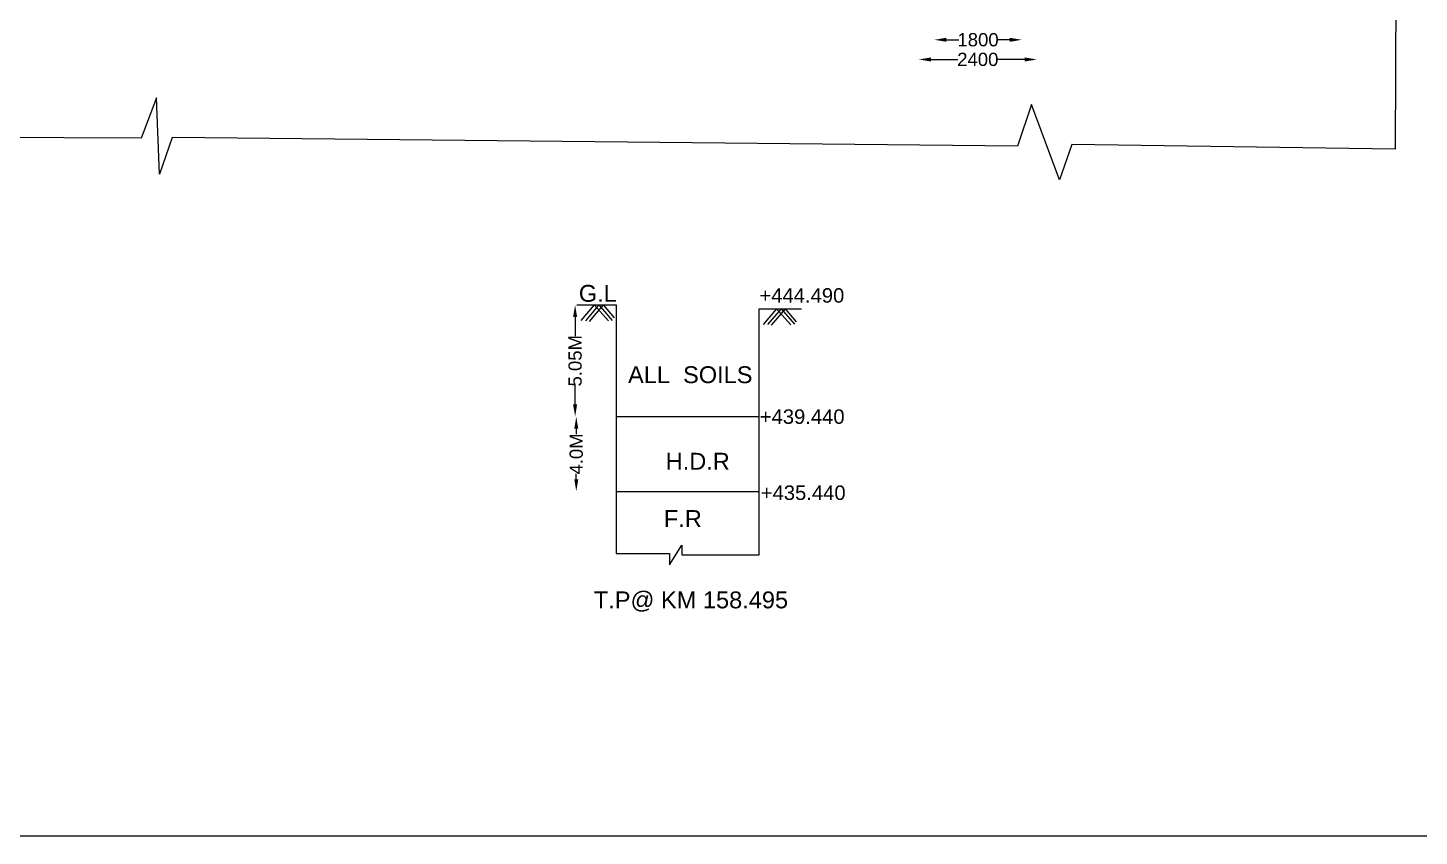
# Model space of a CAD drawing. Header units: millimetres. Extents: x 980 to 97004, y 2189 to 66609.
# Drawn here: x 49971 to 78830, y 2189 to 18957 of the extents above; entities that cross this region are included whole.
import ezdxf

# ---------------------------------------------------------------- set-up
doc = ezdxf.new("R2010")
doc.units = ezdxf.units.MM
doc.header["$MEASUREMENT"] = 0
for name, color, linetype in [('DIM', 7, 'Continuous'), ('DWG', 7, 'Continuous'), ('TEXT', 7, 'Continuous')]:
    doc.layers.add(name, color=color, linetype=linetype)
doc.styles.get("Standard").update_dxf_attribs({"font": 'arial.ttf'})
doc.dimstyles.new('Civil', dxfattribs={"dimtxt": 275, "dimasz": 250, "dimexe": 0.1, "dimexo": 0.0625, "dimgap": 0.09, "dimtad": 0, "dimdec": 0, "dimzin": 12, "dimdsep": 46, "dimtxsty": 'Standard', "dimcen": 0.1, "dimse1": 1, "dimse2": 1, "dimadec": 0, "dimazin": 2, "dimtfac": 1, "dimtdec": 0, "dimtofl": 0, "dimtmove": 0, "dimatfit": 3, "dimfxl": 1, "dimfrac": 1, "dimtolj": 1, "dimtzin": 0, "dimarcsym": 0})

# ---------------------------------------------------------------- blocks, each defined once
blk = doc.blocks.new('*D146')
at = {"layer": 'Defpoints', "color": 0, "transparency": 16777216}
for p in [(68452, 18346), (70897, 18346), (70897, 18301)]:
    blk.add_point(p, dxfattribs=at)
at = {"layer": 'DIM', "color": 0, "lineweight": -2, "transparency": 16777216}
for p, q in [((68702, 18301), (69262, 18301)), ((70647, 18301), (70087, 18301))]:
    blk.add_line(p, q, dxfattribs=at)
at = {"layer": 'DIM', "color": 0, "transparency": 16777216}
for points in [[(68702, 18343), (68702, 18259), (68452, 18301)], [(70647, 18343), (70647, 18259), (70897, 18301)]]:
    blk.add_solid(points, dxfattribs=at)
at = {"layer": 'DIM', "color": 0, "transparency": 16777216, "insert": (69675, 18301), "char_height": 275, "attachment_point": 5}
blk.add_mtext('\\A1;2400', dxfattribs=at)
blk = doc.blocks.new('*D147')
at = {"layer": 'Defpoints', "color": 0, "transparency": 16777216}
for p in [(68775, 18698), (70585, 18709), (70585, 18698)]:
    blk.add_point(p, dxfattribs=at)
at = {"layer": 'DIM', "color": 0, "lineweight": -2, "transparency": 16777216}
for p, q in [((69025, 18709), (69283, 18709)), ((70335, 18709), (70077, 18709))]:
    blk.add_line(p, q, dxfattribs=at)
at = {"layer": 'DIM', "color": 0, "transparency": 16777216}
for points in [[(69025, 18751), (69025, 18667), (68775, 18709)], [(70335, 18751), (70335, 18667), (70585, 18709)]]:
    blk.add_solid(points, dxfattribs=at)
at = {"layer": 'DIM', "color": 0, "transparency": 16777216, "insert": (69680, 18709), "char_height": 275, "attachment_point": 5}
blk.add_mtext('\\A1;1800', dxfattribs=at)
blk = doc.blocks.new('*D183')
at = {"layer": 'Defpoints', "color": 0, "transparency": 16777216}
for p in [(62177, 13208), (61323, 10894), (62177, 10894)]:
    blk.add_point(p, dxfattribs=at)
at = {"layer": 'DIM', "color": 0, "lineweight": -2, "transparency": 16777216}
for p, q in [((61323, 12958), (61323, 12562)), ((61323, 11144), (61323, 11539))]:
    blk.add_line(p, q, dxfattribs=at)
at = {"layer": 'DIM', "color": 0, "transparency": 16777216}
for points in [[(61281, 12958), (61364, 12958), (61323, 13208)], [(61281, 11144), (61364, 11144), (61323, 10894)]]:
    blk.add_solid(points, dxfattribs=at)
at = {"layer": 'DIM', "color": 0, "transparency": 16777216, "insert": (61323, 12051), "char_height": 275, "attachment_point": 5, "rotation": 90}
blk.add_mtext('\\A1;5.05M', dxfattribs=at)
blk = doc.blocks.new('*D184')
at = {"layer": 'Defpoints', "color": 0, "transparency": 16777216}
for p in [(62177, 10894), (61347, 9342), (62177, 9342)]:
    blk.add_point(p, dxfattribs=at)
at = {"layer": 'DIM', "color": 0, "lineweight": -2, "transparency": 16777216}
for p, q in [((61347, 10644), (61347, 10528)), ((61347, 9592), (61347, 9708))]:
    blk.add_line(p, q, dxfattribs=at)
at = {"layer": 'DIM', "color": 0, "transparency": 16777216}
for points in [[(61305, 10644), (61388, 10644), (61347, 10894)], [(61305, 9592), (61388, 9592), (61347, 9342)]]:
    blk.add_solid(points, dxfattribs=at)
at = {"layer": 'DIM', "color": 0, "transparency": 16777216, "insert": (61347, 10118), "char_height": 275, "attachment_point": 5, "rotation": 90}
blk.add_mtext('\\A1;4.0M', dxfattribs=at)

msp = doc.modelspace()

# ---------------------------------------------------------------- linework, layer by layer
msp.add_lwpolyline([(97003.8, 2188.9), (979.6, 2188.9), (979.6, 66608.7), (97003.8, 66608.7)], close=True)
at = {"layer": 'DWG'}
for points in [[(49169.4, 47598.1), (53439.5, 47598.1), (53749.7, 48464.6), (54266.8, 46859.8), (54537.2, 47630.4), (68247.4, 47478.6), (68525.8, 48328.7), (69066.7, 46707.9), (69361, 47462.7), (78460.8, 47334.4), (78334.1, 16437.2), (71622.4, 16540.1), (71367.9, 15801.2), (70787.2, 17366.3), (70500.9, 16500.3), (52968, 16684.3), (52705.5, 15921.6), (52641.9, 17502.6), (52323.7, 16668.4), (36250, 16739.3)], [(61361, 13208), (62177.1, 13208), (62177.1, 8053.5), (63282.9, 8053.5), (63282.9, 7816.8), (63533, 8224.4), (63533, 8027.2), (65138.9, 8027.2), (65138.9, 13129.1), (66020.9, 13129.1)], [(61719, 13208), (61443, 12884.4)], [(61817.6, 13208), (61538.3, 12881.1)], [(61901.4, 13208), (61612.2, 12868)], [(61719, 13208), (62016.4, 12877.9)], [(61817.6, 13208), (62092, 12887.7)], [(61901.4, 13208), (62133.1, 12940.2)], [(65497, 13129.1), (65220.9, 12805.5)], [(65595.5, 13129.1), (65316.2, 12802.2)], [(65679.3, 13129.1), (65390.2, 12789.1)], [(65497, 13129.1), (65794.3, 12799)], [(65595.5, 13129.1), (65869.9, 12808.8)], [(65679.3, 13129.1), (65911, 12861.3)], [(62177.1, 10893.7), (65138.9, 10893.7)], [(62177.1, 9342.1), (65138.9, 9342.1)]]:
    msp.add_lwpolyline(points, dxfattribs=at)

# ---------------------------------------------------------------- texts
at = {"layer": 'TEXT'}
for s, height, p in [('G.L', 350, (61399.4, 13274.2)), ('+444.490', 300, (65146.5, 13256.2)), ('ALL  SOILS', 350, (62420.3, 11586.8)), ('+439.440', 300, (65152.8, 10742.3)), ('H.D.R', 350, (63201.1, 9791.4)), ('+435.440', 300, (65173.8, 9164)), ('F.R', 350, (63163.2, 8602)), ('T.P@ KM 158.495', 350, (61711.4, 6915.4))]:
    msp.add_text(s, height=height, dxfattribs=at).set_placement(p)

# ---------------------------------------------------------------- dimensions: what is measured, and where the dimension line sits
at = {"layer": 'DIM'}
for p1, p2, distance, text, picture, middle in [((68775.5, 18697.6), (70584.9, 18697.6), 11.3, '1800', '*D147', (69680.2, 18708.9)), ((68452.2, 18346.3), (70896.9, 18346.3), -45.3, '2400', '*D146', (69674.5, 18300.9)), ((62177.1, 13208), (62177.1, 10893.7), -854.4, '5.05M', '*D183', (61322.8, 12050.8)), ((62177.1, 10893.7), (62177.1, 9342.1), -830.3, '4.0M', '*D184', (61346.8, 10117.9))]:
    dim = msp.add_aligned_dim(p1=p1, p2=p2, distance=distance, text=text, dimstyle='Civil', dxfattribs=at)
    dim.commit()
    dim.dimension.update_dxf_attribs({"geometry": picture, "text_midpoint": middle})

doc.saveas('drawing.dxf')
